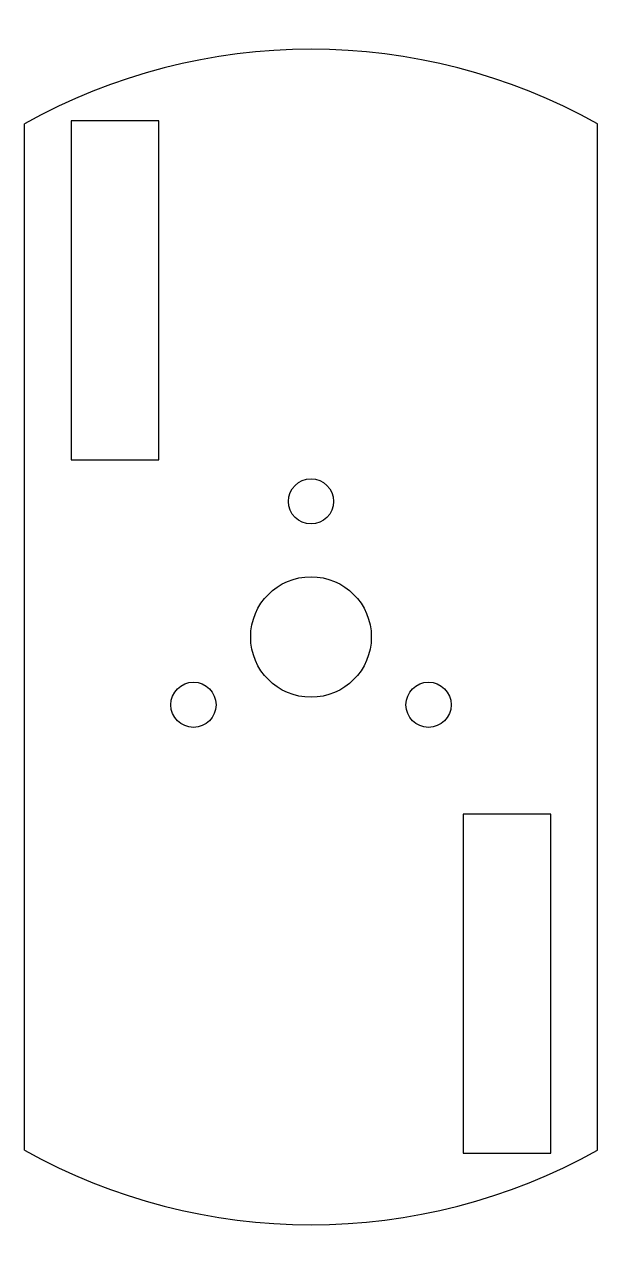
# Model space of a CAD drawing. Header units: millimetres. Extents: x -19 to 19, y -40.6 to 40.6.
import ezdxf

# ---------------------------------------------------------------- set-up
doc = ezdxf.new("R2010")
doc.units = ezdxf.units.MM

# ---------------------------------------------------------------- blocks, each defined once
blk = doc.blocks.new('工程图视图1')
at = {"color": 7, "linetype": 'Continuous', "lineweight": 25}
for p, q in [((-8.9, -45.809), (-8.9, 22.309)), ((-5.8, 22.5), (-5.8, 0)), ((0, 22.5), (-5.8, 22.5)), ((0, 0), (0, 22.5)), ((29.1, -45.809), (29.1, 22.309)), ((-5.8, 0), (0, 0)), ((26, -23.5), (20.2, -23.5)), ((20.2, -23.5), (20.2, -46)), ((26, -46), (26, -23.5)), ((20.2, -46), (26, -46))]:
    blk.add_line(p, q, dxfattribs=at)
for centre, radius in [((10.1, -2.75), 1.5), ((10.1, -11.75), 4), ((2.306, -16.25), 1.5), ((17.894, -16.25), 1.5)]:
    blk.add_circle(centre, radius, dxfattribs=at)
for start, end in [(60.84463, 119.15537), (240.84463, 299.15537)]:
    blk.add_arc((10.1, -11.75), 39, start, end, dxfattribs=at)

msp = doc.modelspace()

# ---------------------------------------------------------------- block references
at = {"color": 7, "linetype": 'Continuous', "lineweight": 25}
msp.add_blockref('工程图视图1', (-10.1, 11.75), dxfattribs=at)

doc.saveas('drawing.dxf')
